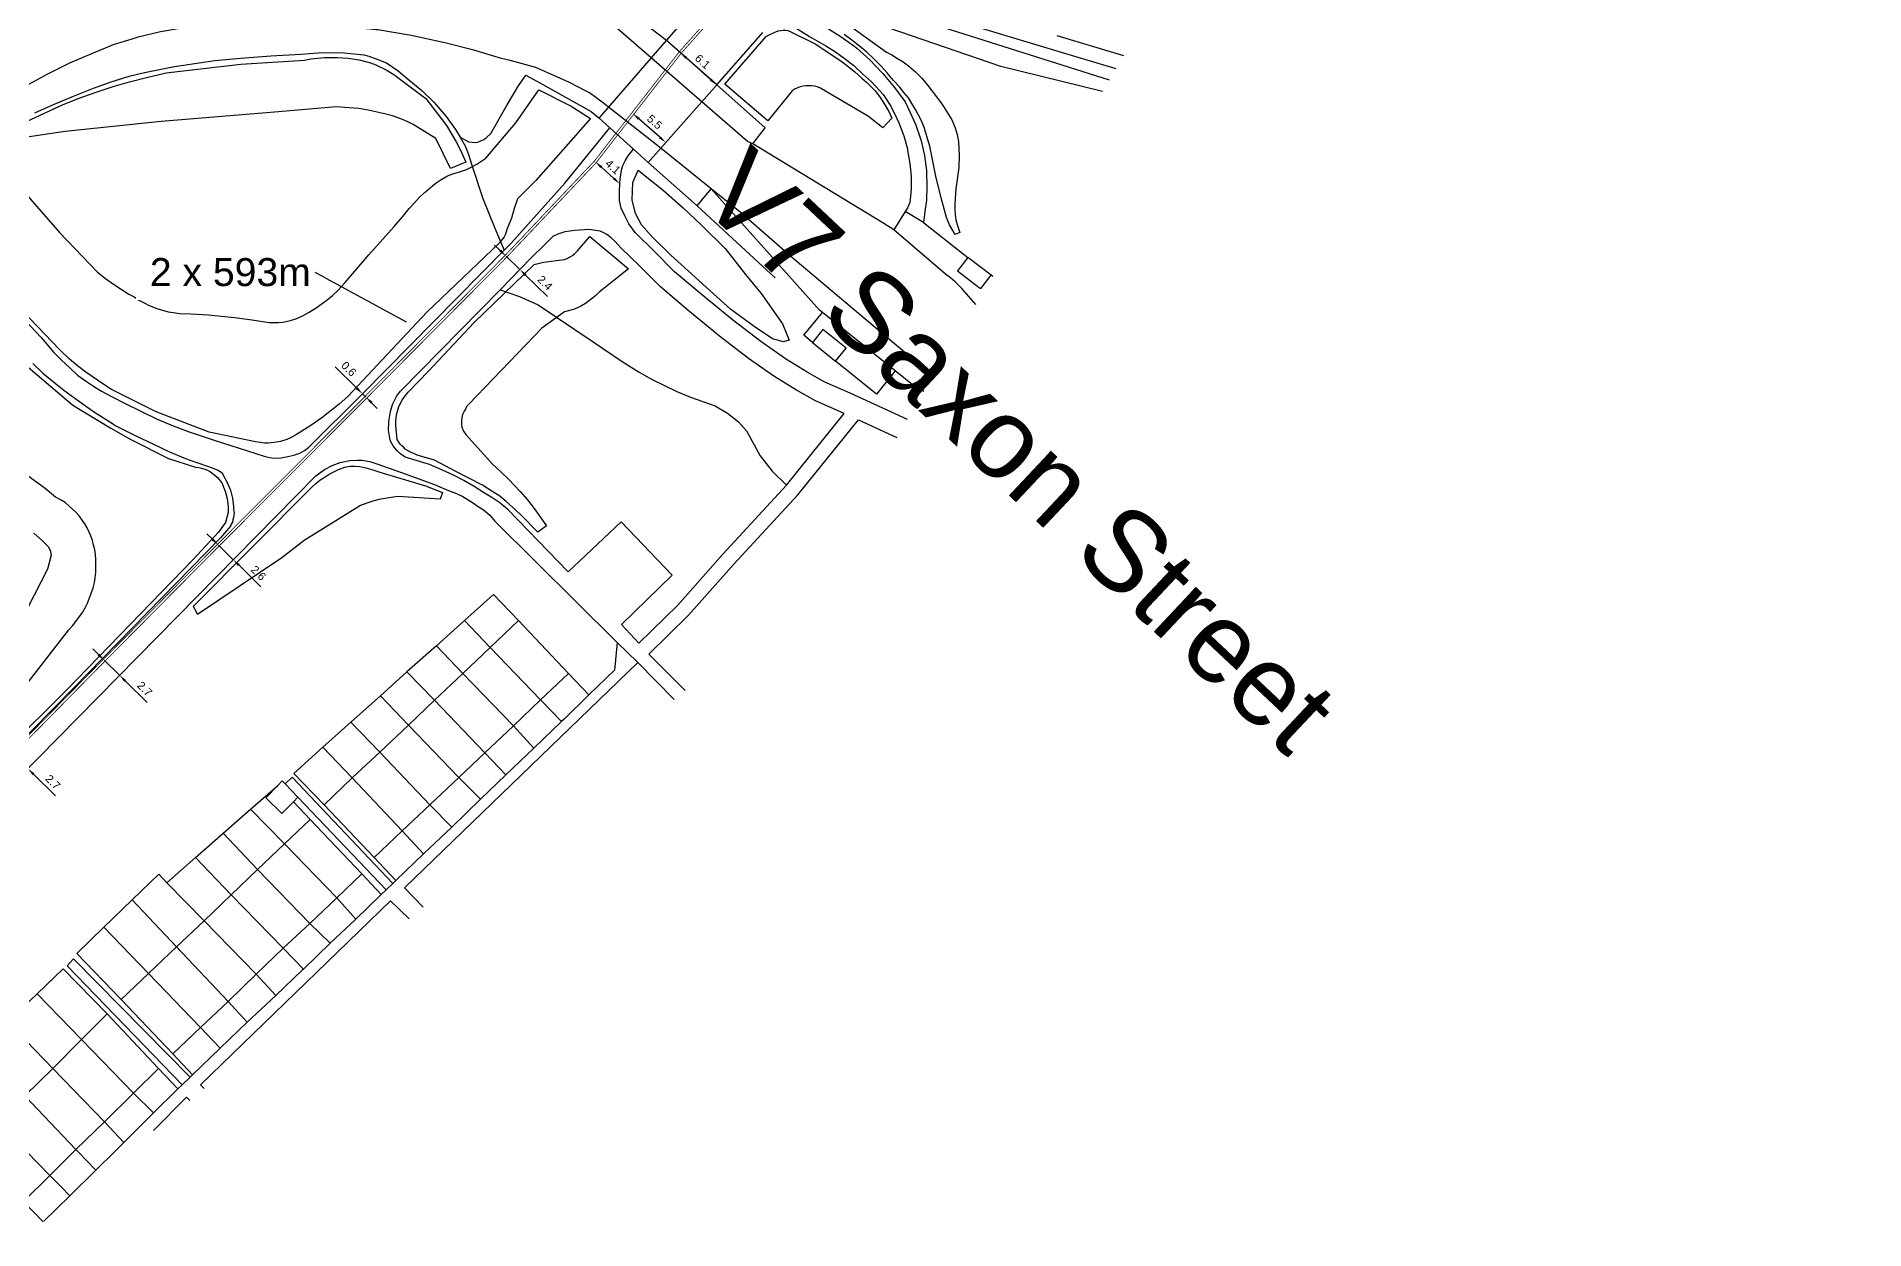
# Model space of a CAD drawing. Header units: millimetres. Extents: x 111502 to 977541, y 8702 to 1044108.
# Drawn here: x 486581.8 to 486810.2, y 236490.3 to 236639.3 of the extents above; entities that cross this region are included whole.
import ezdxf
from ezdxf import colors
from ezdxf.entities.mleader import LeaderData, LeaderLine
from ezdxf.math import Vec2, Vec3

# ---------------------------------------------------------------- set-up
doc = ezdxf.new("R2010")
doc.units = ezdxf.units.MM
doc.header["$LTSCALE"] = 0.25
doc.linetypes.add('DASHED2', pattern=[9.525, 6.35, -3.175])
for name, color, linetype in [('00 Text', 7, 'Continuous'), ('E HVSS As Laid Dimensions', 30, 'Continuous'), ('E HVSS As Laid HV', 10, 'Continuous'), ('X HVSS Site Background', 8, 'Continuous')]:
    doc.layers.add(name, color=color, linetype=linetype)
doc.styles.add('Arial', font='arial.ttf')
doc.dimstyles.new('HVSS AsLaid', dxfattribs={"dimtxt": 1, "dimasz": 1, "dimexe": 0, "dimexo": 0, "dimgap": 0.5, "dimtad": 1, "dimdec": 1, "dimzin": 1, "dimdsep": 46, "dimtxsty": 'Arial', "dimcen": 0.09, "dimadec": 0, "dimazin": 0, "dimtfac": 1, "dimtdec": 1, "dimtmove": 0, "dimatfit": 3, "dimfxl": 1, "dimtolj": 1, "dimtzin": 0, "dimarcsym": 0})

# ---------------------------------------------------------------- blocks, each defined once
blk = doc.blocks.new('OS MAP 060722')
at = {"layer": 'X HVSS Site Background'}
for points in [[(-2092.92, -2489.39), (-2101.23, -2486.86)], [(-2150.03, -2487.46), (-2144.73, -2481.31)], [(-2099.43, -2489.33), (-2110.53, -2486.01)], [(-2129.93, -2485.91), (-2128.23, -2487.01), (-2126.53, -2488.21), (-2126.28, -2488.41), (-2124.63, -2489.86), (-2123.13, -2491.46), (-2123.03, -2491.56), (-2121.58, -2493.31), (-2120.23, -2495.11), (-2119.63, -2496.36), (-2118.93, -2497.91), (-2118.38, -2499.51), (-2118.23, -2500.01), (-2117.83, -2501.81), (-2117.58, -2503.71), (-2117.58, -2503.91), (-2117.53, -2505.66), (-2117.58, -2507.41)], [(-2150.03, -2487.46), (-2156.83, -2482.26)], [(-2113.38, -2511.46), (-2113.98, -2511.71), (-2114.68, -2510.51), (-2115.08, -2509.56), (-2115.73, -2507.11), (-2116.38, -2504.41), (-2116.98, -2501.51), (-2117.13, -2500.66), (-2117.38, -2499.86), (-2117.63, -2499.01), (-2117.88, -2498.21), (-2118.23, -2497.41), (-2118.93, -2496.06), (-2119.38, -2495.31), (-2119.83, -2494.61), (-2120.38, -2493.96), (-2120.93, -2493.26), (-2121.73, -2492.41), (-2122.48, -2491.51), (-2123.28, -2490.61), (-2124.13, -2489.76), (-2125.03, -2488.91), (-2125.93, -2488.16), (-2126.88, -2487.41), (-2127.83, -2486.71)], [(-2128.68, -2484.51), (-2122.58, -2488.91), (-2121.88, -2489.26), (-2121.18, -2489.71), (-2120.48, -2490.11), (-2119.83, -2490.61), (-2118.93, -2491.36), (-2118.13, -2492.16), (-2117.38, -2493.06), (-2116.18, -2494.66), (-2115.78, -2495.21), (-2115.43, -2495.71), (-2114.38, -2497.36), (-2113.98, -2498.36), (-2113.73, -2499.21), (-2113.58, -2500.06), (-2113.53, -2500.96), (-2113.48, -2501.81), (-2113.53, -2503.31), (-2113.88, -2506.01), (-2113.93, -2506.61), (-2113.98, -2507.26), (-2114.03, -2507.86), (-2114.03, -2508.61), (-2113.98, -2509.21), (-2113.88, -2509.86), (-2113.73, -2510.46), (-2113.38, -2511.46)], [(-2094.71, -2492.4), (-2116.13, -2485.61), (-2131.18, -2480.81), (-2131.58, -2481.71)], [(-2095.56, -2493.83), (-2108.28, -2490.71), (-2122.23, -2485.91), (-2131.58, -2481.71)], [(-2139.28, -2500.36), (-2139.93, -2500.06), (-2154.77, -2487.2), (-2158.28, -2484.16)], [(-2236.73, -2497.41), (-2232.73, -2494.71), (-2230.08, -2493.11), (-2227.33, -2491.61), (-2224.58, -2490.26), (-2221.83, -2489.06), (-2219.13, -2487.96), (-2216.38, -2487.11), (-2216.08, -2487.01), (-2213.28, -2486.31), (-2210.33, -2485.81), (-2208.45, -2485.66)], [(-2144.48, -2506.01), (-2150.73, -2500.96), (-2158.08, -2495.16), (-2158.88, -2494.56), (-2159.68, -2494.01), (-2160.09, -2493.8), (-2162.18, -2492.71), (-2166.38, -2490.81), (-2169.43, -2490.01), (-2170.68, -2489.71), (-2174.13, -2488.66), (-2177.73, -2487.76), (-2181.93, -2486.81), (-2186.13, -2486.11), (-2186.33, -2486.11), (-2190.78, -2485.66), (-2193.89, -2485.45)], [(-2143.78, -2493.01), (-2138.03, -2486.46)], [(-2134.08, -2485.76), (-2132.18, -2486.96), (-2130.13, -2488.11), (-2128.93, -2488.86), (-2127.83, -2489.66), (-2126.63, -2490.56), (-2125.58, -2491.61), (-2124.43, -2492.61), (-2123.43, -2493.71), (-2122.98, -2494.21), (-2122.03, -2495.66), (-2121.28, -2497.21), (-2121.03, -2497.76), (-2120.38, -2499.36), (-2119.93, -2501.01), (-2119.93, -2501.21), (-2119.63, -2502.81), (-2119.48, -2504.41), (-2119.48, -2506.06), (-2119.63, -2507.71), (-2119.93, -2508.36), (-2120.21, -2508.81)], [(-2137.38, -2497.51), (-2142.78, -2492.91), (-2137.58, -2486.96), (-2137.23, -2486.76), (-2136.58, -2486.46), (-2136.08, -2486.26), (-2135.78, -2486.21), (-2135.53, -2486.16), (-2135.13, -2486.16), (-2134.88, -2486.21), (-2134.58, -2486.31), (-2131.48, -2487.86), (-2128.28, -2490.01), (-2127.38, -2490.66), (-2126.53, -2491.36), (-2125.63, -2492.16), (-2125.08, -2492.66), (-2124.03, -2493.71), (-2123.43, -2494.46), (-2123.03, -2495.06), (-2122.63, -2495.71), (-2122.28, -2496.31), (-2121.88, -2497.16), (-2123.03, -2498.36)], [(-2228.98, -2496.51), (-2226.63, -2495.46), (-2224.13, -2494.41), (-2221.63, -2493.41), (-2219.43, -2492.61), (-2217.18, -2491.91), (-2215.28, -2491.46), (-2213.38, -2491.06), (-2211.53, -2490.71), (-2209.58, -2490.41), (-2206.48, -2489.96), (-2203.28, -2489.66), (-2199.48, -2489.36), (-2195.73, -2489.16), (-2193.58, -2489.01), (-2191.48, -2488.96), (-2190.38, -2489.01), (-2189.08, -2489.11), (-2187.88, -2489.26), (-2187.23, -2489.41), (-2186.13, -2489.81), (-2185.03, -2490.26), (-2183.58, -2491.26), (-2182.23, -2492.36), (-2180.63, -2493.71), (-2179.13, -2495.16), (-2178.83, -2495.51), (-2177.58, -2496.96), (-2176.43, -2498.56), (-2175.82, -2499.53)], [(-2158.48, -2497.16), (-2150.03, -2487.46)], [(-2143.78, -2493.01), (-2150.03, -2487.46)], [(-2093.87, -2490.99), (-2099.43, -2489.33)], [(-2232.88, -2498.91), (-2225.43, -2495.46), (-2223.43, -2494.66), (-2221.43, -2493.96), (-2219.18, -2493.21), (-2217.13, -2492.61), (-2215.03, -2492.06), (-2212.58, -2491.51), (-2203.23, -2490.41), (-2195.28, -2489.91), (-2194.48, -2489.76), (-2192.78, -2489.56), (-2191.13, -2489.56), (-2189.83, -2489.66), (-2188.43, -2489.86), (-2187.03, -2490.26), (-2186.38, -2490.51), (-2185.08, -2491.11), (-2184.13, -2491.71), (-2180.13, -2494.71), (-2177.53, -2498.06), (-2176.33, -2500.11), (-2175.78, -2501.16), (-2175.13, -2502.66), (-2177.03, -2503.46)], [(-2165.98, -2493.61), (-2161.98, -2495.66), (-2159.53, -2497.21), (-2166.38, -2504.96), (-2168.68, -2507.26), (-2169.08, -2508.46), (-2169.43, -2509.66), (-2169.98, -2511.06), (-2170.18, -2511.66), (-2170.33, -2512.01), (-2170.93, -2512.76), (-2179.98, -2521.41), (-2189.88, -2531.96), (-2190.93, -2532.91), (-2193.13, -2534.61), (-2194.63, -2535.66), (-2196.28, -2536.71), (-2197.03, -2537.11), (-2197.48, -2537.31), (-2198.28, -2537.56), (-2198.78, -2537.66), (-2199.78, -2537.76), (-2200.28, -2537.76), (-2200.78, -2537.71), (-2201.38, -2537.61), (-2207.18, -2536.41), (-2213.83, -2533.86), (-2219.38, -2531.06), (-2220.48, -2530.36), (-2222.58, -2528.91), (-2223.63, -2528.11), (-2224.63, -2527.26), (-2225.88, -2526.06), (-2233.33, -2518.31)], [(-2233.58, -2502.66), (-2225.88, -2511.46), (-2221.13, -2516.41), (-2220.13, -2517.21), (-2219.13, -2517.91), (-2217.23, -2519.16), (-2216.58, -2519.51), (-2215.98, -2519.91), (-2215.33, -2520.26), (-2214.68, -2520.56), (-2213.73, -2520.96), (-2212.33, -2521.36), (-2211.63, -2521.46), (-2210.88, -2521.56), (-2209.48, -2521.61), (-2207.28, -2521.76), (-2204.03, -2522.06), (-2201.83, -2522.36), (-2199.68, -2522.71), (-2198.53, -2522.71), (-2197.98, -2522.66), (-2197.03, -2522.46), (-2196.23, -2522.21), (-2195.43, -2521.81), (-2194.68, -2521.41), (-2193.83, -2520.86), (-2192.43, -2519.86), (-2191.78, -2519.31), (-2191.13, -2518.71), (-2190.23, -2517.76), (-2187.23, -2514.26), (-2184.08, -2510.71), (-2182.78, -2509.21), (-2182.18, -2508.46), (-2181.53, -2507.76), (-2180.88, -2507.01), (-2180.18, -2506.36), (-2179.28, -2505.61), (-2178.83, -2505.26), (-2178.33, -2504.91), (-2177.43, -2504.36), (-2176.73, -2504.11), (-2176.03, -2503.91), (-2175.03, -2503.56), (-2174.38, -2503.26), (-2173.73, -2502.91), (-2172.63, -2502.16), (-2168.88, -2497.76), (-2165.98, -2493.61)], [(-2175.82, -2499.53), (-2174.8, -2500.13), (-2173.89, -2500.21), (-2173.64, -2500.16), (-2172.86, -2499.81), (-2172.58, -2499.62), (-2172, -2499.06), (-2169.94, -2495.5), (-2168.63, -2493.26), (-2167.61, -2491.8), (-2165.88, -2492.76)], [(-2165.88, -2492.76), (-2159.48, -2496.31), (-2158.48, -2497.16), (-2157.13, -2498.37)], [(-2152.33, -2502.71), (-2143.78, -2493.01)], [(-2137.73, -2498.36), (-2143.78, -2493.01)], [(-2123.03, -2498.36), (-2124.83, -2496.96), (-2130.88, -2493.36), (-2131.23, -2493.26), (-2131.53, -2493.16), (-2131.88, -2493.11), (-2132.63, -2493.11), (-2132.98, -2493.16), (-2133.33, -2493.26), (-2133.63, -2493.36), (-2133.98, -2493.51), (-2134.33, -2493.76), (-2137.38, -2497.51)], [(-2177.03, -2503.46), (-2178.88, -2499.71), (-2181.68, -2497.96), (-2182.43, -2497.56), (-2183.23, -2497.26), (-2184.28, -2496.86), (-2185.43, -2496.56), (-2187.33, -2496.16), (-2188.48, -2495.96), (-2189.68, -2495.86), (-2191.28, -2495.76), (-2199.03, -2496.41), (-2213.18, -2497.56), (-2225.18, -2498.81), (-2232.73, -2499.96)], [(-2170.33, -2513.66), (-2169.43, -2512.76), (-2162.74, -2505.28), (-2157.13, -2498.37)], [(-2157.13, -2498.37), (-2154.19, -2501.03)], [(-2139.28, -2500.36), (-2137.73, -2498.36)], [(-2175.82, -2499.53), (-2175.78, -2499.61), (-2175.18, -2500.71), (-2174.73, -2501.81), (-2174.43, -2502.91), (-2172.98, -2507.21), (-2171.48, -2510.91), (-2170.33, -2513.66)], [(-2121.63, -2511.11), (-2122.88, -2510.31), (-2139.28, -2500.36)], [(-2119.94, -2534.84), (-2127.11, -2531.54), (-2130.27, -2530.16), (-2132.48, -2528.92), (-2135.2, -2527.25), (-2138.28, -2525.08), (-2141.8, -2522.38), (-2145.72, -2519.16), (-2149.03, -2516.35), (-2151.64, -2513.73), (-2153.85, -2511.59), (-2153.97, -2511.45), (-2154.75, -2510.38), (-2155.26, -2509.37), (-2155.72, -2508.4), (-2155.9, -2507.44), (-2155.91, -2506.75), (-2155.92, -2506.29), (-2155.89, -2505.36), (-2155.83, -2504.7), (-2155.63, -2503.48), (-2155.49, -2503.07), (-2155.21, -2502.48), (-2154.84, -2501.88), (-2154.19, -2501.03)], [(-2154.19, -2501.03), (-2152.33, -2502.71), (-2146.23, -2508.11)], [(-2238.68, -2513.46), (-2228.18, -2524.56), (-2226.58, -2526.46), (-2225.63, -2527.41), (-2224.58, -2528.36), (-2223.63, -2529.26), (-2222.53, -2530.06), (-2221.63, -2530.66), (-2220.63, -2531.26), (-2219.23, -2532.01), (-2217.78, -2532.76), (-2213.68, -2534.76), (-2211.68, -2535.61), (-2209.68, -2536.36), (-2206.58, -2537.41), (-2200.33, -2539.41), (-2199.63, -2539.56), (-2199.03, -2539.66), (-2198.18, -2539.61), (-2197.38, -2539.46), (-2196.63, -2539.26), (-2195.88, -2539.01), (-2195.28, -2538.71), (-2194.78, -2538.31), (-2188.03, -2531.61), (-2170.33, -2513.66)], [(-2134.72, -2524.89), (-2135.41, -2525.11), (-2136.81, -2524.74), (-2139.1, -2523.21), (-2142.06, -2521.03), (-2144.19, -2519.13), (-2147.35, -2516.23), (-2149.51, -2514.27), (-2151.89, -2511.97), (-2153.18, -2510.48), (-2153.93, -2509.08), (-2154.32, -2507.37), (-2154.24, -2505.22), (-2153.57, -2503.64)], [(-2153.57, -2503.64), (-2150.43, -2506.22), (-2147.98, -2508.37), (-2145.65, -2510.59), (-2142.7, -2513.43), (-2140.19, -2516.7), (-2138.24, -2519.07), (-2135.54, -2522.87), (-2134.72, -2524.89)], [(-2146.23, -2508.11), (-2144.48, -2506.01)], [(-2116.65, -2529.31), (-2120.03, -2526.66), (-2134.23, -2514.71), (-2140.83, -2508.91), (-2144.48, -2506.01)], [(-2130.57, -2521.46), (-2130.94, -2521.16), (-2144.48, -2506.01)], [(-2117.58, -2507.41), (-2117.78, -2508.81), (-2117.93, -2510.21)], [(-2146.23, -2508.11), (-2139.64, -2514.19), (-2136.48, -2517.11)], [(-2120.21, -2508.81), (-2121.63, -2511.11)], [(-2117.93, -2510.21), (-2120.21, -2508.81)], [(-2230.63, -2527.56), (-2224.23, -2533.01), (-2219.48, -2535.91), (-2216.98, -2537.31), (-2212.28, -2539.71), (-2208.88, -2540.76), (-2208.48, -2540.81), (-2208.13, -2540.91), (-2207.73, -2541.01), (-2207.38, -2541.16), (-2207.03, -2541.36), (-2206.48, -2541.76), (-2206.18, -2542.01), (-2205.93, -2542.31), (-2205.58, -2542.81), (-2205.38, -2543.26), (-2205.18, -2543.76), (-2204.93, -2544.71), (-2204.83, -2545.71), (-2204.83, -2546.46), (-2205.13, -2547.71), (-2206.03, -2548.91), (-2209.18, -2552.31), (-2224.98, -2568.61), (-2232.38, -2575.96)], [(-2229.23, -2527.81), (-2227.98, -2529.01), (-2226.63, -2530.11), (-2225.33, -2531.16), (-2223.98, -2532.16), (-2221.63, -2533.81), (-2219.13, -2535.41), (-2218.93, -2535.56), (-2216.53, -2536.76), (-2214.13, -2537.91), (-2212.13, -2538.86), (-2210.13, -2539.71), (-2208.73, -2540.21), (-2207.28, -2540.71), (-2206.08, -2541.16), (-2205.88, -2541.26), (-2205.68, -2541.41), (-2205.48, -2541.66), (-2205.38, -2541.86), (-2204.93, -2542.71), (-2204.53, -2543.66), (-2204.28, -2544.66), (-2204.13, -2545.71), (-2204.13, -2546.01), (-2204.08, -2546.51), (-2204.13, -2547.06), (-2204.23, -2547.36), (-2204.28, -2547.66), (-2204.43, -2547.91), (-2204.53, -2548.16), (-2205.78, -2549.61), (-2224.13, -2568.41), (-2231.97, -2576.34)], [(-2165.03, -2548.11), (-2166.13, -2548.91), (-2168.18, -2546.81), (-2168.93, -2546.11), (-2170.08, -2545.06), (-2170.88, -2544.41), (-2171.73, -2543.86), (-2173.03, -2543.01), (-2176.38, -2541.31), (-2179.03, -2539.91), (-2181.18, -2539.26), (-2181.53, -2539.11), (-2181.93, -2538.96), (-2182.68, -2538.51), (-2182.88, -2538.31), (-2183.13, -2538.11), (-2183.33, -2537.91), (-2183.48, -2537.66), (-2183.68, -2537.31), (-2183.83, -2536.01), (-2183.88, -2535.56), (-2183.88, -2535.11), (-2183.83, -2534.51), (-2183.73, -2534.06), (-2183.48, -2533.21), (-2183.08, -2532.41), (-2182.83, -2532.01), (-2182.33, -2531.41), (-2179.83, -2528.81), (-2174.08, -2522.71), (-2166.58, -2515.46), (-2165.43, -2515.16), (-2162.78, -2514.81), (-2162.48, -2514.71), (-2162.08, -2514.51), (-2161.78, -2514.31), (-2161.53, -2514.11), (-2161.18, -2513.76), (-2159.61, -2511.97), (-2154.81, -2516.01)], [(-2135.07, -2543.02), (-2127.83, -2534.07), (-2131.42, -2532.49), (-2133.8, -2531.17), (-2136.63, -2529.42), (-2139.82, -2527.18), (-2143.41, -2524.42), (-2147.39, -2521.15), (-2150.79, -2518.26), (-2153.46, -2515.58), (-2155.75, -2513.37), (-2156.46, -2512.59), (-2156.97, -2512.1), (-2157.49, -2511.69), (-2157.89, -2511.48), (-2158.35, -2511.3), (-2159.74, -2511.07), (-2161.52, -2511.18), (-2162.77, -2511.36), (-2163.63, -2511.65), (-2164.23, -2511.97), (-2164.45, -2512.14), (-2165.29, -2513), (-2166.98, -2514.66), (-2170.85, -2518.6)], [(-2111.38, -2520.44), (-2113.13, -2518.46), (-2113.98, -2517.61), (-2114.58, -2517.11), (-2115.18, -2516.66), (-2121.63, -2511.11)], [(-2117.93, -2510.21), (-2112.4, -2514.56)], [(-2233.43, -2572.26), (-2224.73, -2561.11), (-2224.28, -2560.61), (-2223.83, -2560.06), (-2223.03, -2558.96), (-2222.68, -2558.36), (-2222.38, -2557.76), (-2221.88, -2556.46), (-2221.68, -2555.86), (-2221.53, -2555.21), (-2221.43, -2554.61), (-2221.33, -2553.96), (-2221.33, -2552.31), (-2221.38, -2551.71), (-2221.48, -2551.11), (-2221.63, -2550.51), (-2221.78, -2549.96), (-2221.98, -2549.36), (-2222.43, -2548.36), (-2222.73, -2547.86), (-2223.43, -2546.86), (-2223.83, -2546.41), (-2225.18, -2545.21), (-2225.68, -2544.91), (-2226.38, -2544.51), (-2227.68, -2543.46), (-2230.28, -2541.56)], [(-2154.81, -2516.01), (-2158.48, -2518.91), (-2158.88, -2519.31), (-2159.28, -2519.66), (-2160.18, -2520.31), (-2160.68, -2520.61), (-2161.18, -2520.86), (-2161.68, -2521.06), (-2162.78, -2521.36), (-2165.63, -2523.41), (-2174.73, -2532.91), (-2174.98, -2533.16), (-2175.13, -2533.46), (-2175.33, -2533.76), (-2175.48, -2534.11), (-2175.58, -2534.36), (-2175.68, -2534.96), (-2175.68, -2535.46), (-2175.63, -2535.76), (-2175.43, -2536.26), (-2175.13, -2536.71), (-2171.78, -2540.41), (-2170.73, -2541.36), (-2169.73, -2542.31), (-2168.33, -2543.81), (-2167.43, -2544.86), (-2166.58, -2545.96), (-2165.03, -2548.11)], [(-2112.4, -2514.56), (-2113.69, -2516.23)], [(-2113.69, -2516.23), (-2110.97, -2518.33), (-2110.79, -2518.46)], [(-2109.5, -2516.79), (-2112.4, -2514.56)], [(-2135.07, -2543.02), (-2143.01, -2551.65), (-2148.63, -2558.01), (-2153.51, -2562.78), (-2155.68, -2560.46), (-2149.33, -2554.26), (-2155.73, -2547.61), (-2162.33, -2553.86), (-2169.83, -2546.11), (-2170.38, -2545.66), (-2170.98, -2545.16), (-2171.88, -2544.56), (-2172.78, -2544.01), (-2174.08, -2543.21), (-2175.38, -2542.46), (-2176.68, -2541.76), (-2178.03, -2541.16), (-2179.68, -2540.46), (-2181.33, -2539.96), (-2182.68, -2539.51), (-2183.23, -2539.16), (-2183.73, -2538.71), (-2184.18, -2538.11), (-2184.53, -2537.51), (-2184.63, -2537.16), (-2184.78, -2536.16), (-2184.73, -2535.16), (-2184.68, -2534.81), (-2184.53, -2533.81), (-2184.28, -2532.96), (-2183.73, -2531.86), (-2183.28, -2531.26), (-2170.85, -2518.6)], [(-2170.85, -2518.6), (-2168.42, -2519.45), (-2166.07, -2520.5), (-2159.19, -2525.12), (-2155.6, -2527.58), (-2153.47, -2528.9), (-2151.92, -2529.76), (-2148.75, -2531.33), (-2147.06, -2532.03), (-2143.95, -2533.12), (-2142.43, -2534.02), (-2141.05, -2535.13), (-2140.04, -2536.24), (-2138.33, -2539.37), (-2136.83, -2541.28), (-2135.07, -2543.02)], [(-2110.79, -2518.46), (-2109.5, -2516.79)], [(-2109.29, -2516.93), (-2109.5, -2516.79)], [(-2131.82, -2525.19), (-2132.9, -2524.26), (-2130.57, -2521.46)], [(-2129.06, -2524.75), (-2130.51, -2523.57), (-2131.82, -2525.19)], [(-2121.49, -2528.75), (-2130.57, -2521.46)], [(-2131.82, -2525.19), (-2128.92, -2527.53)], [(-2127.61, -2525.92), (-2129.06, -2524.75)], [(-2128.92, -2527.53), (-2127.61, -2525.92)], [(-2121.49, -2528.75), (-2123.82, -2531.67), (-2128.92, -2527.53)], [(-2117.86, -2531.34), (-2119.12, -2530.66), (-2121.49, -2528.75)], [(-2147.72, -2568.68), (-2152.24, -2564.14), (-2147.28, -2559.29), (-2141.62, -2552.9), (-2133.65, -2544.24), (-2133.65, -2544.23), (-2127.82, -2537.02), (-2126.08, -2534.87), (-2121.27, -2537.09)], [(-2231.03, -2579.66), (-2193.88, -2541.86), (-2192.78, -2541.06), (-2191.83, -2540.56), (-2190.83, -2540.21), (-2190.63, -2540.16), (-2189.63, -2539.96), (-2188.68, -2539.91), (-2188.13, -2539.91), (-2187.13, -2540.06), (-2186.23, -2540.36), (-2183.28, -2541.41), (-2179.03, -2542.96), (-2178.08, -2543.36), (-2177.08, -2543.76), (-2176.28, -2544.06), (-2175.48, -2544.46), (-2174.18, -2545.26), (-2173.58, -2545.71), (-2172.93, -2546.11), (-2172.13, -2546.76), (-2171.48, -2547.51), (-2156.23, -2562.71)], [(-2208.63, -2559.21), (-2209.13, -2558.16), (-2194.38, -2543.26), (-2193.88, -2542.81), (-2193.38, -2542.41), (-2192.83, -2542.06), (-2192.18, -2541.66), (-2191.78, -2541.46), (-2191.43, -2541.26), (-2191.03, -2541.06), (-2190.23, -2540.76), (-2189.58, -2540.66), (-2188.98, -2540.66), (-2188.38, -2540.71), (-2187.63, -2540.86), (-2187.03, -2541.01), (-2186.48, -2541.21), (-2185.88, -2541.41), (-2180.18, -2543.11), (-2178.03, -2543.96), (-2178.33, -2544.76)], [(-2178.33, -2544.76), (-2183.63, -2544.46), (-2184.43, -2544.56), (-2185.93, -2544.81), (-2186.73, -2545.01), (-2187.48, -2545.26), (-2188.28, -2545.56), (-2195.33, -2549.96), (-2198.13, -2552.11), (-2208.63, -2559.21)], [(-2229.11, -2549.03), (-2228.02, -2549.99), (-2227.31, -2550.71), (-2227.05, -2551.14), (-2226.95, -2551.79), (-2227.37, -2553.51), (-2231.56, -2561.66)], [(-2168.53, -2559.96), (-2171.68, -2556.71), (-2175.28, -2559.96)], [(-2175.28, -2559.96), (-2178.78, -2563.11)], [(-2172.08, -2563.31), (-2175.28, -2559.96)], [(-2172.08, -2563.31), (-2168.53, -2559.96)], [(-2168.53, -2559.96), (-2162.28, -2566.56)], [(-2178.78, -2563.11), (-2182.48, -2566.36)], [(-2178.78, -2563.11), (-2175.48, -2566.56)], [(-2175.48, -2566.56), (-2172.08, -2563.31)], [(-2165.78, -2569.86), (-2172.08, -2563.31)], [(-2156.23, -2562.71), (-2156.53, -2566.16), (-2159.75, -2569.23)], [(-2156.23, -2562.71), (-2153.63, -2565.21)], [(-2182.48, -2566.36), (-2185.78, -2569.36)], [(-2180.44, -2595.78), (-2182.78, -2593.36), (-2153.63, -2565.21)], [(-2179.03, -2569.91), (-2182.48, -2566.36)], [(-2179.03, -2569.91), (-2175.48, -2566.56)], [(-2175.48, -2566.56), (-2169.18, -2573.11)], [(-2162.28, -2566.56), (-2165.78, -2569.86)], [(-2159.75, -2569.23), (-2162.28, -2566.56)], [(-2153.63, -2565.21), (-2149.09, -2569.82)], [(-2159.75, -2569.23), (-2159.83, -2569.31), (-2162.83, -2572.26), (-2163.16, -2572.58)], [(-2185.78, -2569.36), (-2189.48, -2572.66)], [(-2185.78, -2569.36), (-2182.28, -2573.01)], [(-2182.28, -2573.01), (-2179.03, -2569.91)], [(-2172.73, -2576.46), (-2179.03, -2569.91)], [(-2165.78, -2569.86), (-2169.18, -2573.11)], [(-2165.78, -2569.86), (-2163.16, -2572.58)], [(-2189.48, -2572.66), (-2192.98, -2575.76)], [(-2185.88, -2576.41), (-2189.48, -2572.66)], [(-2185.88, -2576.41), (-2182.28, -2573.01)], [(-2182.28, -2573.01), (-2175.98, -2579.56)], [(-2169.18, -2573.11), (-2172.73, -2576.46)], [(-2169.18, -2573.11), (-2166.63, -2575.91)], [(-2163.16, -2572.58), (-2166.63, -2575.91)], [(-2192.98, -2575.76), (-2196.63, -2579.06), (-2192.83, -2582.96)], [(-2192.98, -2575.76), (-2189.33, -2579.61)], [(-2166.63, -2575.91), (-2170.13, -2579.21)], [(-2189.33, -2579.61), (-2185.88, -2576.41)], [(-2179.63, -2582.96), (-2185.88, -2576.41)], [(-2172.73, -2576.46), (-2175.98, -2579.56)], [(-2172.73, -2576.46), (-2170.13, -2579.21)], [(-2202.03, -2583.51), (-2198.63, -2580.56)], [(-2198.63, -2580.56), (-2200.12, -2582.09), (-2198.09, -2584.07), (-2196.67, -2582.61)], [(-2197.68, -2580.36), (-2198.05, -2579.97), (-2198.63, -2580.56)], [(-2184.23, -2592.81), (-2196.83, -2579.51), (-2197.68, -2580.36)], [(-2197.68, -2580.36), (-2196.09, -2582.02)], [(-2192.83, -2582.96), (-2189.33, -2579.61)], [(-2189.33, -2579.61), (-2183.08, -2586.21)], [(-2175.98, -2579.56), (-2179.63, -2582.96)], [(-2175.98, -2579.56), (-2173.28, -2582.26)], [(-2170.13, -2579.21), (-2173.28, -2582.26)], [(-2196.67, -2582.61), (-2196.09, -2582.02)], [(-2196.67, -2582.61), (-2194.58, -2584.81)], [(-2196.09, -2582.02), (-2185.08, -2593.61)], [(-2186.58, -2589.56), (-2192.83, -2582.96)], [(-2179.63, -2582.96), (-2183.08, -2586.21)], [(-2179.63, -2582.96), (-2176.88, -2585.76)], [(-2173.28, -2582.26), (-2176.88, -2585.76)], [(-2205.43, -2586.51), (-2202.03, -2583.51)], [(-2202.03, -2583.51), (-2197.78, -2587.86)], [(-2197.78, -2587.86), (-2194.58, -2584.81)], [(-2194.58, -2584.81), (-2188.13, -2591.61)], [(-2208.88, -2589.56), (-2205.43, -2586.51)], [(-2201.13, -2591.06), (-2205.43, -2586.51)], [(-2183.08, -2586.21), (-2186.58, -2589.56)], [(-2183.08, -2586.21), (-2180.43, -2589.11)], [(-2176.88, -2585.76), (-2180.43, -2589.11)], [(-2212.48, -2592.71), (-2208.88, -2589.56)], [(-2208.88, -2589.56), (-2204.43, -2594.21)], [(-2201.13, -2591.06), (-2197.78, -2587.86)], [(-2197.78, -2587.86), (-2191.23, -2594.61)], [(-2183.85, -2592.44), (-2186.58, -2589.56)], [(-2180.43, -2589.11), (-2183.85, -2592.44)], [(-2212.48, -2592.71), (-2213.48, -2591.66), (-2216.83, -2594.86)], [(-2204.43, -2594.21), (-2201.13, -2591.06)], [(-2194.63, -2597.81), (-2201.13, -2591.06)], [(-2188.13, -2591.61), (-2191.23, -2594.61)], [(-2185.68, -2594.19), (-2188.13, -2591.61)], [(-2207.83, -2597.46), (-2212.48, -2592.71)], [(-2207.83, -2597.46), (-2204.43, -2594.21)], [(-2204.43, -2594.21), (-2197.93, -2600.91)], [(-2185.68, -2594.19), (-2188.88, -2597.26)], [(-2185.08, -2593.61), (-2185.68, -2594.19)], [(-2185.08, -2593.61), (-2184.23, -2592.81)], [(-2183.85, -2592.44), (-2184.23, -2592.81)], [(-2216.83, -2594.86), (-2220.33, -2598.26)], [(-2211.28, -2600.71), (-2216.83, -2594.86)], [(-2207.82, -2618.44), (-2208.28, -2617.96), (-2184.53, -2594.96), (-2182.21, -2597.24)], [(-2191.23, -2594.61), (-2194.63, -2597.81)], [(-2191.23, -2594.61), (-2188.88, -2597.26)], [(-2220.33, -2598.26), (-2223.73, -2601.56), (-2218.18, -2607.31)], [(-2220.33, -2598.26), (-2214.78, -2604.06)], [(-2211.28, -2600.71), (-2207.83, -2597.46)], [(-2201.33, -2604.16), (-2207.83, -2597.46)], [(-2194.63, -2597.81), (-2197.93, -2600.91)], [(-2194.63, -2597.81), (-2192.08, -2600.26)], [(-2188.88, -2597.26), (-2192.08, -2600.26)], [(-2214.78, -2604.06), (-2211.28, -2600.71)], [(-2204.83, -2607.56), (-2211.28, -2600.71)], [(-2197.93, -2600.91), (-2201.33, -2604.16)], [(-2197.93, -2600.91), (-2195.42, -2603.5)], [(-2192.08, -2600.26), (-2195.42, -2603.5)], [(-2228.68, -2606.61), (-2225.43, -2603.46), (-2219.93, -2609.11)], [(-2209.58, -2617.01), (-2224.13, -2602.21), (-2224.93, -2603.11), (-2210.58, -2617.96)], [(-2195.42, -2603.5), (-2195.58, -2603.66), (-2198.88, -2606.81)], [(-2218.18, -2607.31), (-2214.78, -2604.06)], [(-2214.78, -2604.06), (-2208.28, -2610.81)], [(-2201.33, -2604.16), (-2204.83, -2607.56)], [(-2201.33, -2604.16), (-2198.88, -2606.81)], [(-2232.33, -2610.11), (-2228.68, -2606.61)], [(-2228.68, -2606.61), (-2223.13, -2612.31)], [(-2211.73, -2614.11), (-2218.18, -2607.31)], [(-2204.83, -2607.56), (-2208.28, -2610.81)], [(-2204.83, -2607.56), (-2202.43, -2610.16)], [(-2198.88, -2606.81), (-2202.43, -2610.16)], [(-2226.73, -2615.91), (-2232.33, -2610.11)], [(-2223.13, -2612.31), (-2219.93, -2609.11)], [(-2219.93, -2609.11), (-2213.53, -2615.91)], [(-2202.43, -2610.16), (-2205.83, -2613.41)], [(-2226.73, -2615.91), (-2223.13, -2612.31)], [(-2223.13, -2612.31), (-2216.63, -2619.01)], [(-2208.28, -2610.81), (-2211.73, -2614.11)], [(-2208.28, -2610.81), (-2205.83, -2613.41)], [(-2209.27, -2616.71), (-2211.73, -2614.11)], [(-2205.83, -2613.41), (-2209.27, -2616.71)], [(-2230.23, -2619.36), (-2226.73, -2615.91)], [(-2220.28, -2622.61), (-2226.73, -2615.91)], [(-2213.53, -2615.91), (-2216.63, -2619.01)], [(-2211.11, -2618.48), (-2213.53, -2615.91)], [(-2210.58, -2617.96), (-2209.58, -2617.01)], [(-2209.27, -2616.71), (-2209.58, -2617.01)], [(-2230.23, -2619.36), (-2223.83, -2626.06)], [(-2216.63, -2619.01), (-2220.28, -2622.61)], [(-2216.63, -2619.01), (-2214.13, -2621.46)], [(-2211.11, -2618.48), (-2214.13, -2621.46)], [(-2214.13, -2623.67), (-2210.03, -2619.51), (-2209.61, -2619.93)], [(-2210.58, -2617.96), (-2211.11, -2618.48)], [(-2214.13, -2621.46), (-2217.83, -2625.16)], [(-2227.08, -2629.31), (-2230.03, -2626.31), (-2233.53, -2622.66)], [(-2220.28, -2622.61), (-2223.83, -2626.06)], [(-2220.28, -2622.61), (-2217.83, -2625.16)], [(-2223.83, -2626.06), (-2224.08, -2626.31), (-2227.08, -2629.31)], [(-2221.36, -2628.65), (-2223.59, -2626.31), (-2223.83, -2626.06)], [(-2217.83, -2625.16), (-2218.98, -2626.31), (-2221.36, -2628.65)], [(-2221.36, -2628.65), (-2224.53, -2631.76), (-2224.6, -2631.83)], [(-2227.08, -2629.31), (-2230.38, -2632.56)], [(-2225.64, -2630.77), (-2227.08, -2629.31)], [(-2224.6, -2631.83), (-2225.64, -2630.77)], [(-2230.38, -2632.56), (-2227.92, -2635.09)], [(-2224.6, -2631.83), (-2227.85, -2635.03)]]:
    blk.add_lwpolyline(points, dxfattribs=at)
blk = doc.blocks.new('*D1783')
at = {"layer": 'Defpoints', "color": 0, "transparency": 16777216}
for p in [(486578.82, 236549.76), (486578.82, 236549.76), (486580.74, 236547.86)]:
    blk.add_point(p, dxfattribs=at)
at = {"layer": 'E HVSS As Laid Dimensions', "color": 0, "lineweight": -2, "transparency": 16777216}
for p, q in [((486578.11, 236550.46), (486577.4, 236551.16)), ((486578.82, 236549.76), (486580.74, 236547.86)), ((486581.45, 236547.15), (486584.18, 236544.45))]:
    blk.add_line(p, q, dxfattribs=at)
at = {"layer": 'E HVSS As Laid Dimensions', "color": 0, "transparency": 16777216}
for points in [[(486578.22, 236550.58), (486577.99, 236550.34), (486578.82, 236549.76)], [(486581.57, 236547.27), (486581.33, 236547.04), (486580.74, 236547.86)]]:
    blk.add_solid(points, dxfattribs=at)
at = {"layer": 'E HVSS As Laid Dimensions', "color": 0, "transparency": 16777216, "insert": (486583.87, 236546.17), "char_height": 1, "attachment_point": 5, "rotation": 315.2947, "style": 'Arial'}
blk.add_mtext('\\A1;2.7', dxfattribs=at)
blk = doc.blocks.new('*D1784')
at = {"layer": 'Defpoints', "color": 0, "transparency": 16777216}
for p in [(486590.27, 236561.41), (486590.27, 236561.41), (486592.19, 236559.52)]:
    blk.add_point(p, dxfattribs=at)
at = {"layer": 'E HVSS As Laid Dimensions', "color": 0, "lineweight": -2, "transparency": 16777216}
for p, q in [((486589.56, 236562.11), (486588.84, 236562.81)), ((486590.27, 236561.41), (486592.19, 236559.52)), ((486592.91, 236558.82), (486595.65, 236556.13))]:
    blk.add_line(p, q, dxfattribs=at)
at = {"layer": 'E HVSS As Laid Dimensions', "color": 0, "transparency": 16777216}
for points in [[(486589.67, 236562.23), (486589.44, 236561.99), (486590.27, 236561.41)], [(486593.02, 236558.93), (486592.79, 236558.7), (486592.19, 236559.52)]]:
    blk.add_solid(points, dxfattribs=at)
at = {"layer": 'E HVSS As Laid Dimensions', "color": 0, "transparency": 16777216, "insert": (486595.34, 236557.83), "char_height": 1, "attachment_point": 5, "rotation": 315.4969, "style": 'Arial'}
blk.add_mtext('\\A1;2.7', dxfattribs=at)
blk = doc.blocks.new('*D1785')
at = {"layer": 'Defpoints', "color": 0, "transparency": 16777216}
for p in [(486604.55, 236575.8), (486604.55, 236575.8), (486606.4, 236573.97)]:
    blk.add_point(p, dxfattribs=at)
at = {"layer": 'E HVSS As Laid Dimensions', "color": 0, "lineweight": -2, "transparency": 16777216}
for p, q in [((486603.84, 236576.5), (486603.12, 236577.2)), ((486604.55, 236575.8), (486606.4, 236573.97)), ((486607.12, 236573.27), (486609.85, 236570.58))]:
    blk.add_line(p, q, dxfattribs=at)
at = {"layer": 'E HVSS As Laid Dimensions', "color": 0, "transparency": 16777216}
for points in [[(486603.95, 236576.61), (486603.72, 236576.38), (486604.55, 236575.8)], [(486607.23, 236573.39), (486607, 236573.15), (486606.4, 236573.97)]]:
    blk.add_solid(points, dxfattribs=at)
at = {"layer": 'E HVSS As Laid Dimensions', "color": 0, "transparency": 16777216, "insert": (486609.55, 236572.3), "char_height": 1, "attachment_point": 5, "rotation": 315.4969, "style": 'Arial'}
blk.add_mtext('\\A1;2.6', dxfattribs=at)
blk = doc.blocks.new('*D1786')
at = {"layer": 'Defpoints', "color": 0, "transparency": 16777216}
for p in [(486622.55, 236594.7), (486622.98, 236594.28), (486622.98, 236594.28)]:
    blk.add_point(p, dxfattribs=at)
at = {"layer": 'E HVSS As Laid Dimensions', "color": 0, "lineweight": -2, "transparency": 16777216}
for p, q in [((486621.84, 236595.4), (486619.12, 236598.08)), ((486622.98, 236594.28), (486622.55, 236594.7)), ((486623.69, 236593.58), (486624.4, 236592.87))]:
    blk.add_line(p, q, dxfattribs=at)
at = {"layer": 'E HVSS As Laid Dimensions', "color": 0, "transparency": 16777216}
for points in [[(486621.95, 236595.52), (486621.72, 236595.28), (486622.55, 236594.7)], [(486623.81, 236593.7), (486623.57, 236593.46), (486622.98, 236594.28)]]:
    blk.add_solid(points, dxfattribs=at)
at = {"layer": 'E HVSS As Laid Dimensions', "color": 0, "transparency": 16777216, "insert": (486620.83, 236597.81), "char_height": 1, "attachment_point": 5, "rotation": 315.4018, "style": 'Arial'}
blk.add_mtext('\\A1;0.6', dxfattribs=at)
blk = doc.blocks.new('*D1787')
at = {"layer": 'Defpoints', "color": 0, "transparency": 16777216}
for p in [(486640.48, 236611.9), (486640.48, 236611.9), (486642.21, 236610.23)]:
    blk.add_point(p, dxfattribs=at)
at = {"layer": 'E HVSS As Laid Dimensions', "color": 0, "lineweight": -2, "transparency": 16777216}
for p, q in [((486639.77, 236612.6), (486639.05, 236613.29)), ((486640.48, 236611.9), (486642.21, 236610.23)), ((486642.92, 236609.53), (486645.67, 236606.86))]:
    blk.add_line(p, q, dxfattribs=at)
at = {"layer": 'E HVSS As Laid Dimensions', "color": 0, "transparency": 16777216}
for points in [[(486639.88, 236612.72), (486639.65, 236612.48), (486640.48, 236611.9)], [(486643.04, 236609.65), (486642.81, 236609.41), (486642.21, 236610.23)]]:
    blk.add_solid(points, dxfattribs=at)
at = {"layer": 'E HVSS As Laid Dimensions', "color": 0, "transparency": 16777216, "insert": (486645.35, 236608.57), "char_height": 1, "attachment_point": 5, "rotation": 315.839, "style": 'Arial'}
blk.add_mtext('\\A1;2.4', dxfattribs=at)
blk = doc.blocks.new('*D1788')
at = {"layer": 'Defpoints', "color": 0, "transparency": 16777216}
for p in [(486651.65, 236623.7), (486651.65, 236623.7), (486654.69, 236620.95)]:
    blk.add_point(p, dxfattribs=at)
at = {"layer": 'E HVSS As Laid Dimensions', "color": 0, "lineweight": -2, "transparency": 16777216}
blk.add_line((486653.95, 236621.62), (486652.39, 236623.03), dxfattribs=at)
at = {"layer": 'E HVSS As Laid Dimensions', "color": 0, "transparency": 16777216}
for points in [[(486652.5, 236623.15), (486652.28, 236622.9), (486651.65, 236623.7)], [(486654.06, 236621.74), (486653.84, 236621.5), (486654.69, 236620.95)]]:
    blk.add_solid(points, dxfattribs=at)
at = {"layer": 'E HVSS As Laid Dimensions', "color": 0, "transparency": 16777216, "insert": (486653.84, 236623.07), "char_height": 1, "attachment_point": 5, "rotation": 317.9278, "style": 'Arial'}
blk.add_mtext('\\A1;4.1', dxfattribs=at)
blk = doc.blocks.new('*D1789')
at = {"layer": 'Defpoints', "color": 0, "transparency": 16777216}
for p in [(486656.32, 236629.73), (486656.32, 236629.73), (486660.45, 236626.1)]:
    blk.add_point(p, dxfattribs=at)
at = {"layer": 'E HVSS As Laid Dimensions', "color": 0, "lineweight": -2, "transparency": 16777216}
blk.add_line((486659.7, 236626.76), (486657.07, 236629.07), dxfattribs=at)
at = {"layer": 'E HVSS As Laid Dimensions', "color": 0, "transparency": 16777216}
for points in [[(486657.18, 236629.2), (486656.96, 236628.95), (486656.32, 236629.73)], [(486659.81, 236626.88), (486659.59, 236626.63), (486660.45, 236626.1)]]:
    blk.add_solid(points, dxfattribs=at)
at = {"layer": 'E HVSS As Laid Dimensions', "color": 0, "transparency": 16777216, "insert": (486659.05, 236628.67), "char_height": 1, "attachment_point": 5, "rotation": 318.6057, "style": 'Arial'}
blk.add_mtext('\\A1;5.5', dxfattribs=at)
blk = doc.blocks.new('*D1790')
at = {"layer": 'Defpoints', "color": 0, "transparency": 16777216}
for p in [(486662.24, 236637.35), (486662.24, 236637.35), (486666.8, 236633.3)]:
    blk.add_point(p, dxfattribs=at)
at = {"layer": 'E HVSS As Laid Dimensions', "color": 0, "lineweight": -2, "transparency": 16777216}
blk.add_line((486666.05, 236633.96), (486662.99, 236636.69), dxfattribs=at)
at = {"layer": 'E HVSS As Laid Dimensions', "color": 0, "transparency": 16777216}
for points in [[(486663.1, 236636.81), (486662.88, 236636.56), (486662.24, 236637.35)], [(486666.16, 236634.09), (486665.94, 236633.84), (486666.8, 236633.3)]]:
    blk.add_solid(points, dxfattribs=at)
at = {"layer": 'E HVSS As Laid Dimensions', "color": 0, "transparency": 16777216, "insert": (486665.04, 236636.22), "char_height": 1, "attachment_point": 5, "rotation": 318.4033, "style": 'Arial'}
blk.add_mtext('\\A1;6.1', dxfattribs=at)
blk = doc.blocks.new('_None')

msp = doc.modelspace()

# ---------------------------------------------------------------- linework, layer by layer
at = {"lineweight": 0}
msp.add_circle((488727.82, 239008.33), 11388.42, dxfattribs=at)
at = {"layer": 'E HVSS As Laid HV', "linetype": 'DASHED2', "lineweight": 0, "const_width": 0.1, "flags": 128}
for points in [[(486879.34, 236844.58), (486867.14, 236838.77), (486842.15, 236826.44), (486817.14, 236813.76), (486805.96, 236808.29), (486780.26, 236795.55), (486752.98, 236781.73, 0.116752), (486744.3, 236773.91), (486737.54, 236763.53), (486727.54, 236747.32, -0.007922), (486713.98, 236727.58, -0.064409), (486702.23, 236714.44, -0.042444), (486691.52, 236708.99, 0.118948), (486682.39, 236701.89), (486672.36, 236679.98, 0.074849), (486669.75, 236661.17), (486668.81, 236646.88, -0.147324), (486666.75, 236642.65), (486662.13, 236637.44), (486656.21, 236629.83), (486651.53, 236623.79), (486640.38, 236612.01), (486622.87, 236594.38), (486604.44, 236575.9), (486590.16, 236561.51), (486578.71, 236549.86), (486572.38, 236544), (486564.94, 236537.88), (486553.01, 236525.78, 0.046991), (486547.45, 236520.11), (486544.94, 236514.38, -0.129491), (486540.76, 236507.55, 0.11426), (486537.94, 236502.18, -0.151398), (486534.09, 236495.92), (486522.59, 236483.7), (486508.89, 236470.73), (486484.09, 236448.28), (486479, 236443.56, 0.312712), (486477.76, 236437.27)], [(486879.47, 236844.31), (486867.27, 236838.5), (486842.29, 236826.17), (486817.27, 236813.5), (486806.1, 236808.02), (486780.4, 236795.28), (486753.12, 236781.47, 0.116662), (486744.55, 236773.74), (486737.79, 236763.37), (486727.8, 236747.16, -0.007922), (486714.22, 236727.41, -0.064486), (486702.41, 236714.2, -0.042507), (486691.64, 236708.71, 0.118508), (486682.65, 236701.74), (486672.65, 236679.88, 0.07481), (486670.05, 236661.16), (486669.11, 236646.85, -0.147668), (486666.97, 236642.45), (486662.36, 236637.25), (486656.44, 236629.64), (486651.76, 236623.6), (486640.59, 236611.8), (486623.08, 236594.17), (486604.65, 236575.69), (486590.38, 236561.3), (486578.92, 236549.65), (486572.57, 236543.77), (486565.14, 236537.66), (486553.22, 236525.56, 0.046832), (486547.71, 236519.95), (486545.22, 236514.27, -0.128972), (486540.98, 236507.34, 0.113973), (486538.23, 236502.11, -0.151086), (486534.3, 236495.71), (486522.8, 236483.48), (486509.09, 236470.51), (486484.29, 236448.06), (486479.21, 236443.34, 0.31255), (486478.03, 236437.39)]]:
    msp.add_lwpolyline(points, format="xyb", dxfattribs=at)

# ---------------------------------------------------------------- block references
at = {"layer": 'E HVSS As Laid HV', "linetype": 'DASHED2', "lineweight": 0}
msp.add_blockref('OS MAP 060722', (488810.58, 239126.31), dxfattribs=at)

# ---------------------------------------------------------------- texts
at = {"lineweight": 0, "insert": (486670.97, 236626.1), "char_height": 10, "attachment_point": 1, "rotation": 316.7779, "style": 'Arial'}
msp.add_mtext_dynamic_manual_height_columns('V7 Saxon Street', width=207.3353, gutter_width=10, heights=[0], dxfattribs=at)

# ---------------------------------------------------------------- dimensions: what is measured, and where the dimension line sits
at = {"layer": 'E HVSS As Laid Dimensions'}
for base, p1, p2, angle, picture, middle in [((486662.24, 236637.35), (486666.8, 236633.3), (486662.24, 236637.35), 138.4033, '*D1790', (486664.36, 236635.46)), ((486640.48, 236611.9), (486642.21, 236610.23), (486640.48, 236611.9), 135.839, '*D1787', (486644.66, 236607.85)), ((486622.98, 236594.28), (486622.55, 236594.7), (486622.98, 236594.28), 315.4018, '*D1786', (486620.12, 236597.09)), ((486604.55, 236575.8), (486606.4, 236573.97), (486604.55, 236575.8), 135.4969, '*D1785', (486608.84, 236571.58)), ((486590.27, 236561.41), (486592.19, 236559.52), (486590.27, 236561.41), 135.4969, '*D1784', (486594.63, 236557.12)), ((486578.82, 236549.76), (486580.74, 236547.86), (486578.82, 236549.76), 135.2947, '*D1783', (486583.17, 236545.45))]:
    dim = msp.add_linear_dim(base=base, p1=p1, p2=p2, angle=angle, dimstyle='HVSS AsLaid', dxfattribs=at)
    dim.commit()
    dim.dimension.update_dxf_attribs({"geometry": picture, "text_midpoint": middle, "dimtype": 161})
for p1, p2, picture, middle in [((486660.45, 236626.1), (486656.32, 236629.73), '*D1789', (486659.05, 236628.67)), ((486654.69, 236620.95), (486651.65, 236623.7), '*D1788', (486653.84, 236623.07))]:
    dim = msp.add_aligned_dim(p1=p1, p2=p2, distance=0, dimstyle='HVSS AsLaid', dxfattribs=at)
    dim.commit()
    dim.dimension.update_dxf_attribs({"geometry": picture, "text_midpoint": middle})

# ---------------------------------------------------------------- next in the draw order: leaders
at = {"layer": '00 Text'}
ml = msp.add_multileader_mtext('Standard', dxfattribs=at)
ml.set_content('2 x 593m', color=256, style='Arial')
ml.set_leader_properties()
ml.set_arrow_properties(name='NONE')
ml.build(insert=Vec2(0, 0))
ml.multileader.update_dxf_attribs({"has_dogleg": 0, "has_text_frame": 1, "text_left_attachment_type": 2, "text_right_attachment_type": 2, "dogleg_length": 0})
ctx = ml.context
ctx.base_point, ctx.char_height, ctx.landing_gap_size, ctx.plane_origin = Vec3(486594.98, 236609.87), 3.5, 1, Vec3(486628.05, 236603.66)
ctx.left_attachment, ctx.right_attachment = 2, 2
notes = []
notes.append((ctx, [(0, (1, 1, 0), (486616.63, 236609.87), (-1, 0), 0, [(0, [(486628.05, 236603.66)], 0, [])])]))
ctx.mtext.insert, ctx.mtext.flow_direction = Vec3(486595.98, 236611.66), 5
ctx.mtext.has_bg_fill, ctx.mtext.bg_color, ctx.mtext.bg_scale_factor, ctx.mtext.bg_transparency, ctx.mtext.use_window_bg_color = 1, -1027028792, 1.5, 0, 1
for ctx, leaders in notes:
    for number, flags, end, landing, length, lines in leaders:
        leader = LeaderData()
        leader.index, (leader.has_last_leader_line, leader.has_dogleg_vector, leader.attachment_direction) = number, flags
        leader.last_leader_point, leader.dogleg_vector, leader.dogleg_length = Vec3(end), Vec3(landing), length
        for number, points, colour, breaks in lines:
            line = LeaderLine()
            line.index, line.vertices, line.color, line.breaks = number, Vec3.list(points), colors.encode_raw_color(colour), breaks
            leader.lines.append(line)
        ctx.leaders.append(leader)

doc.saveas('drawing.dxf')
